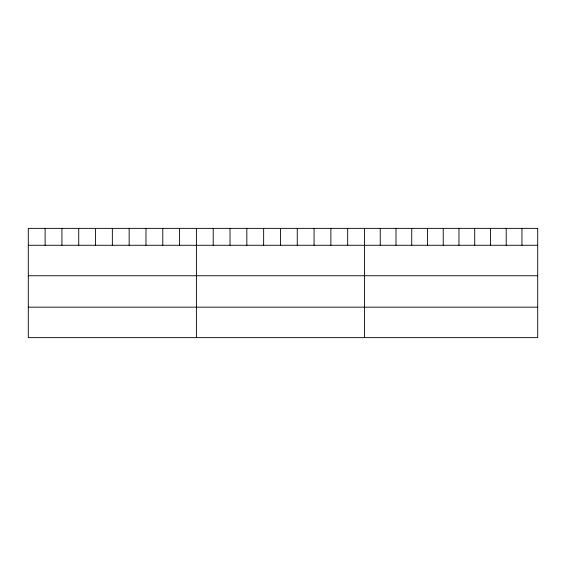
<?xml version="1.0" encoding="UTF-8"?>
<svg xmlns="http://www.w3.org/2000/svg" width="566" height="566" viewBox="0 0 566 566"><rect width="100%" height="100%" fill="white"/><g stroke="black" fill="none" stroke-linecap="round" stroke-linejoin="round"><path stroke-width="0.85" d="M28.3 245.269L537.7 245.269M28.3 275.755L537.7 275.755M28.3 307.161L537.7 307.161M521.958 228.36L521.958 245.269M506.209 228.36L506.209 245.269M490.467 228.36L490.467 245.269M474.718 228.36L474.718 245.269M458.976 228.36L458.976 245.269M443.228 228.36L443.228 245.269M427.486 228.36L427.486 245.269M411.737 228.36L411.737 245.269M395.995 228.36L395.995 245.269M380.246 228.36L380.246 245.269M364.504 228.36L364.504 337.64M347.694 228.36L347.694 245.269M330.884 228.36L330.884 245.269M314.073 228.36L314.073 245.269M297.263 228.36L297.263 245.269M280.453 228.36L280.453 245.269M263.643 228.36L263.643 245.269M246.833 228.36L246.833 245.269M230.022 228.36L230.022 245.269M213.212 228.36L213.212 245.269M196.402 228.36L196.402 337.64M179.592 228.36L179.592 245.269M162.782 228.36L162.782 245.269M145.971 228.36L145.971 245.269M129.161 228.36L129.161 245.269M112.351 228.36L112.351 245.269M95.541 228.36L95.541 245.269M78.731 228.36L78.731 245.269M61.92 228.36L61.92 245.269M45.11 228.36L45.11 245.269M537.7 228.36L28.3 228.36L28.3 337.64L537.7 337.64L537.7 228.36"/></g></svg>
